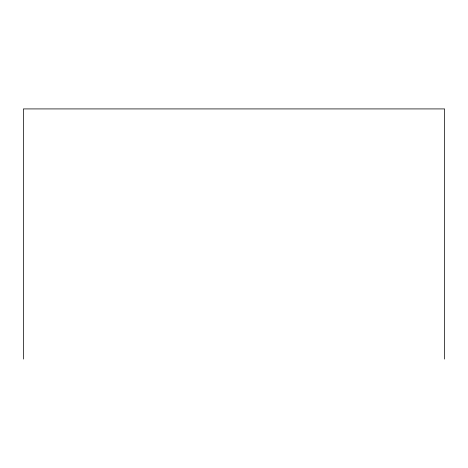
<?xml version="1.0" encoding="UTF-8"?>
<svg xmlns="http://www.w3.org/2000/svg" width="468" height="468" viewBox="0 0 468 468"><rect width="100%" height="100%" fill="white"/><g stroke="black" fill="none" stroke-linecap="round" stroke-linejoin="round"><path stroke-width="0.7" d="M444.6 359.079L444.6 108.921L23.4 108.921L23.4 359.079"/></g></svg>
